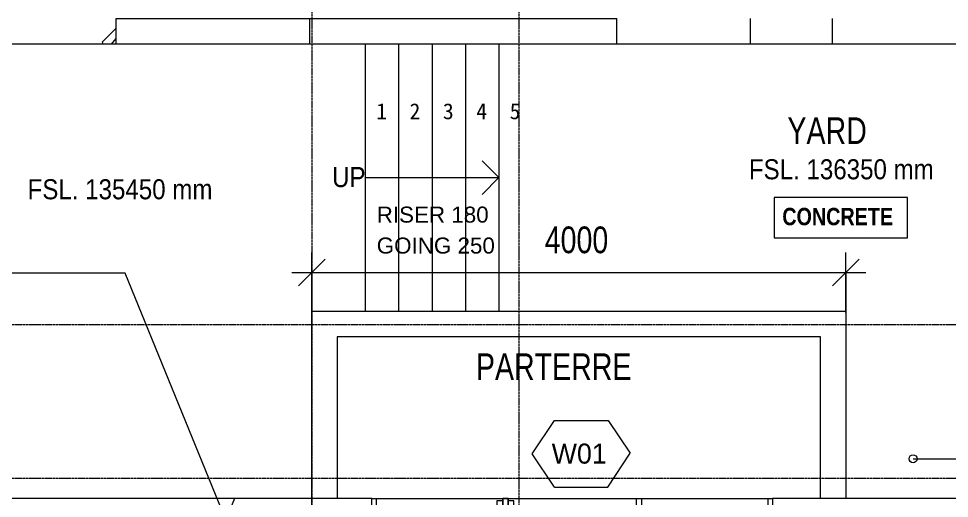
# Model space of a CAD drawing. Header units: millimetres. Extents: x -3370 to 37592, y -25802 to 13127.
# Drawn here: x 6388 to 13359, y 5308 to 8898 of the extents above; entities that cross this region are included whole.
import ezdxf

# ---------------------------------------------------------------- set-up
doc = ezdxf.new("R2010")
doc.units = ezdxf.units.MM
doc.linetypes.add('Dash - Tight', pattern=[4.5, 3, -1.5])
doc.linetypes.add('Grid Line', pattern=[22.225, 12.7, -3.175, 3.175, -3.175])
for name, color, linetype, lineweight in [('2 Hoop survey', 8, 'Continuous', 9), ('A-ANNO-DIMS', 211, 'Continuous', 9), ('A-ANNO-DIMS-100', 211, 'Continuous', 9), ('A-ANNO-NOTE', 131, 'Continuous', 9), ('A-DETL', 90, 'Continuous', 9), ('A-DETL-THIN', 151, 'Continuous', 9), ('A-GLAZ', 151, 'Continuous', 9), ('A-GLAZ-IDEN', 152, 'Continuous', 9), ('A-WALL', 113, 'Continuous', 18), ('C-BLDG-PADS', 91, 'Continuous', 9), ('G-ANNO-DIMS', 111, 'Continuous', 9), ('G-ANNO-TEXT', 231, 'Continuous', 9), ('S-GRID', 1, 'Continuous', 9), ('S-STRS', 31, 'Continuous', 9), ('S-STRS-ANNO', 31, 'Continuous', 9), ('S-STRS-IDEN', 31, 'Continuous', 25), ('默认', 18, 'Continuous', 9)]:
    doc.layers.add(name, color=color, linetype=linetype, lineweight=lineweight)
doc.styles.add('Arial', font='arial.ttf', dxfattribs={"height": 120})
doc.styles.add('Avenir', font='', dxfattribs={"width": 0.9, "height": 150})
doc.styles.add('Avenir Light', font='', dxfattribs={"height": 150})
doc.styles.add('Avenir_1', font='', dxfattribs={"width": 0.8, "height": 200})
doc.styles.add('Avenir_B_2', font='', dxfattribs={"width": 0.85, "height": 130})
doc.styles.add('宋体_1', font='', dxfattribs={"height": 119.06})
doc.styles.get('Avenir').set_extended_font_data('Avenir')
doc.styles.get('Avenir Light').set_extended_font_data('Avenir Light')
doc.styles.get('Avenir_1').set_extended_font_data('Avenir')
doc.styles.get('Avenir_B_2').set_extended_font_data('Avenir', bold=True)
doc.styles.get('宋体_1').set_extended_font_data('SimSun')
doc.dimstyles.new('OJID-2_0mm_Diagonal_Tick', dxfattribs={"dimscale": 304.8, "dimtxt": 282.499429, "dimasz": 0.656168, "dimexe": 0.492126, "dimexo": 0.0625, "dimgap": 0.164042, "dimtad": 1, "dimdsep": 46, "dimtxsty": 'Avenir_1', "dimblk1": 'OBLIQUE', "dimblk2": 'OBLIQUE', "dimsah": 1, "dimcen": 0.09, "dimdle": 0.492126, "dimazin": 3, "dimtfac": 1, "dimtdec": 4, "dimtix": 1, "dimtmove": 0, "dimatfit": 3, "dimfxl": 0.984252, "dimfxlon": 1, "dimtvp": 1, "dimtolj": 1, "dimarcsym": 2})

# ---------------------------------------------------------------- blocks, each defined once
blk = doc.blocks.new('CE fix 3 Pane with Sill _Adjustable_ - 3000_2400-2041138-Lower Ground Floor')
at = {"layer": 'A-GLAZ'}
for p, q in [((-1500, -135), (-1500, 135)), ((-1500, 135), (-1468.25, 135)), ((-1468.25, 135), (-1468.25, -135)), ((-519.05, 135), (-480.95, 135)), ((-519.05, -135), (-519.05, 135)), ((-480.95, 135), (-480.95, -135)), ((480.95, 135), (519.05, 135)), ((480.95, -135), (480.95, 135)), ((519.05, 135), (519.05, -135)), ((1468.25, 135), (1500, 135)), ((1468.25, -135), (1468.25, 135)), ((1500, 135), (1500, -135)), ((-1468.25, 0), (-519.05, 0)), ((-480.95, 0), (480.95, 0)), ((519.05, 0), (1468.25, 0)), ((-1468.25, -135), (-1500, -135)), ((-436.5, -71.5), (-563.5, -71.5)), ((-480.95, -135), (-519.05, -135)), ((436.5, -71.5), (436.5, -115.95)), ((563.5, -71.5), (436.5, -71.5)), ((436.5, -115.95), (480.95, -115.95)), ((480.95, -71.5), (480.95, -135)), ((519.05, -135), (480.95, -135)), ((480.95, -135), (519.05, -135)), ((519.05, -135), (519.05, -71.5)), ((519.05, -115.95), (563.5, -115.95)), ((563.5, -115.95), (563.5, -71.5)), ((1500, -135), (1468.25, -135))]:
    blk.add_line(p, q, dxfattribs=at)
blk = doc.blocks.new('2 Hoop survey-1260670-Lower Ground Floor')
at = {"layer": '默认', "color": 9}
blk.add_line((55513.6, 18897.3), (55549.1, 18937.9), dxfattribs=at)
at = {"layer": '默认', "color": 9, "flags": 128}
blk.add_lwpolyline([(55549.1, 19017), (55442.8, 18910.8), (55451.8, 18897.3)], dxfattribs=at)
blk = doc.blocks.new('Annotation - Tag Window- Number - Annotation - Tag Window- Number-118879-Lower Ground Floor')
at = {"layer": 'A-GLAZ-IDEN'}
for p, q in [((-2.993, 0.001), (-1.327, 2.501)), ((-1.327, 2.501), (2.682, 2.501)), ((2.682, 2.501), (4.34, 0.054)), ((-1.327, -2.499), (-2.993, 0.001)), ((2.665, -2.499), (4.34, 0.054)), ((-1.327, -2.499), (2.665, -2.499))]:
    blk.add_line(p, q, dxfattribs=at)
blk = doc.blocks.new('DIMBLOCK51-Lower Ground Floor')
at = {"layer": 'A-ANNO-DIMS-100'}
for p, q in [((8584, 6698.8), (8584, 7148.8)), ((12584, 6698.8), (12584, 7148.8)), ((8434, 6998.8), (12734, 6998.8)), ((8584, 6998.8), (8584, 6698.8)), ((12584, 6998.8), (12584, 6698.8))]:
    blk.add_line(p, q, dxfattribs=at)
at = {"layer": 'A-ANNO-DIMS-100', "lineweight": 25}
for p, q in [((8584, 6998.8), (8684, 7098.8)), ((12584, 6998.8), (12684, 7098.8)), ((8584, 6998.8), (8484, 6898.8)), ((12584, 6998.8), (12484, 6898.8))]:
    blk.add_line(p, q, dxfattribs=at)
at = {"layer": 'A-ANNO-DIMS-100', "color": 0, "insert": (10327.9, 7343), "char_height": 200, "width": 614.719, "attachment_point": 1, "line_spacing_factor": 1.129998, "style": 'Avenir_1'}
blk.add_mtext('4000', dxfattribs=at)
blk = doc.blocks.new('_Oblique')
at = {"color": 0, "linetype": 'ByBlock', "lineweight": -2}
blk.add_line((-0.5, -0.5), (0.5, 0.5), dxfattribs=at)
blk = doc.blocks.new('OJID - Material Marks - OJID - Material Marks-1690541-Lower Ground Floor')
at = {"layer": 'A-ANNO-NOTE'}
for p, q in [((10, 3), (0, 3)), ((0, 3), (0, 0)), ((10, 0), (10, 3)), ((0, 0), (10, 0))]:
    blk.add_line(p, q, dxfattribs=at)

msp = doc.modelspace()

# ---------------------------------------------------------------- linework, layer by layer
at = {"layer": 'A-DETL'}
for p, q in [((8584.04, 5308.364), (4134.04, 5308.364)), ((8584.04, -5291.636), (8584.04, 5308.364))]:
    msp.add_line(p, q, dxfattribs=at)
at = {"layer": 'A-DETL-THIN'}
msp.add_line((13086.35, 5604.52), (15014.04, 5604.52), dxfattribs=at)
msp.add_circle((13086.35, 5604.52), 30, dxfattribs=at)
at = {"layer": 'A-WALL'}
for p, q in [((7119.04, 8708.364), (7119.04, 8898.364)), ((7119.04, 8898.364), (10869.04, 8898.364)), ((8569.04, 8708.364), (8569.04, 8898.364)), ((10869.04, 8708.364), (10869.04, 8898.364)), ((11869.04, 8708.364), (11869.04, 8898.364)), ((12484.04, 8708.364), (12484.04, 8898.364)), ((10869.04, 8708.364), (7119.04, 8708.364)), ((18364.04, 8708.364), (11869.04, 8708.364)), ((8584.04, 4943.364), (8584.04, 6708.364)), ((8584.04, 6708.364), (12584.04, 6708.364)), ((12584.04, 6708.364), (12584.04, 5308.364)), ((8774.04, 6518.364), (8774.04, 5308.364)), ((12394.04, 6518.364), (8774.04, 6518.364)), ((12394.04, 5308.364), (12394.04, 6518.364)), ((9034.04, 5308.364), (8584.04, 5308.364)), ((9065.79, 5308.364), (10014.99, 5308.364)), ((10053.09, 5308.364), (11014.99, 5308.364)), ((11053.09, 5308.364), (12002.29, 5308.364)), ((16744.04, 5308.364), (12034.04, 5308.364))]:
    msp.add_line(p, q, dxfattribs=at)
at = {"layer": 'C-BLDG-PADS'}
for p, q in [((7119.04, 8708.364), (5884.04, 8708.364)), ((9984.04, 8708.364), (9984.04, 6708.364)), ((11869.04, 8708.364), (10869.04, 8708.364))]:
    msp.add_line(p, q, dxfattribs=at)
at = {"layer": 'G-ANNO-TEXT', "color": 7}
for p, q in [((7185.447, 6992.473), (5674.944, 6992.473)), ((7939.716, 5146.444), (7185.447, 6992.473)), ((7939.716, 5146.444), (8008.15, 5309.437))]:
    msp.add_line(p, q, dxfattribs=at)
at = {"layer": 'S-GRID', "linetype": 'Grid Line'}
for p, q in [((8584.04, 11106.923), (8584.04, -9321.465)), ((10134.04, 11106.923), (10134.04, -9321.465)), ((-1062.147, 6608.364), (36838.524, 6608.364)), ((-1062.147, 5458.364), (36838.524, 5458.364))]:
    msp.add_line(p, q, dxfattribs=at)
at = {"layer": 'S-STRS'}
for p, q in [((8984.04, 8708.364), (8984.04, 6708.364)), ((9234.04, 8708.364), (9234.04, 6708.364)), ((9484.04, 8708.364), (9484.04, 6708.364)), ((9734.04, 8708.364), (9734.04, 6708.364)), ((9984.04, 8708.364), (9984.04, 6708.364))]:
    msp.add_line(p, q, dxfattribs=at)
at = {"layer": 'S-STRS', "linetype": 'Dash - Tight'}
for p, q in [((8984.04, 8708.364), (8984.04, 6708.364)), ((9234.04, 8708.364), (9234.04, 6708.364)), ((9484.04, 8708.364), (9484.04, 6708.364)), ((9734.04, 8708.364), (9734.04, 6708.364))]:
    msp.add_line(p, q, dxfattribs=at)
at = {"layer": 'S-STRS-ANNO'}
for p, q in [((9984.04, 7708.364), (9859.04, 7833.364)), ((8984.04, 7708.364), (9234.04, 7708.364)), ((9234.04, 7708.364), (9484.04, 7708.364)), ((9484.04, 7708.364), (9734.04, 7708.364)), ((9734.04, 7708.364), (9984.04, 7708.364)), ((9984.04, 7708.364), (9859.04, 7583.364))]:
    msp.add_line(p, q, dxfattribs=at)

# ---------------------------------------------------------------- block references
at = {"layer": '2 Hoop survey', "color": 9}
msp.add_blockref('2 Hoop survey-1260670-Lower Ground Floor', (-48430.024, -10188.937), dxfattribs=at)
at = {"layer": 'A-ANNO-NOTE', "xscale": 100, "yscale": 100, "zscale": 100}
msp.add_blockref('OJID - Material Marks - OJID - Material Marks-1690541-Lower Ground Floor', (12045.538, 7258.931), dxfattribs=at)
at = {"layer": 'A-GLAZ', "rotation": 180}
msp.add_blockref('CE fix 3 Pane with Sill _Adjustable_ - 3000_2400-2041138-Lower Ground Floor', (10534.04, 5173.364), dxfattribs=at)
at = {"layer": 'A-GLAZ-IDEN', "xscale": 99.99999999999993, "yscale": 99.99999999999993, "zscale": 99.99999999999993}
msp.add_blockref('Annotation - Tag Window- Number - Annotation - Tag Window- Number-118879-Lower Ground Floor', (10534.04, 5641.364), dxfattribs=at)

# ---------------------------------------------------------------- texts
at = {"layer": 'A-ANNO-NOTE', "insert": (12107.414, 7482.294), "char_height": 130, "width": 1056.22328, "attachment_point": 1, "style": 'Avenir_B_2'}
msp.add_mtext('CONCRETE', dxfattribs=at)
at = {"layer": 'A-GLAZ-IDEN', "insert": (10380.117, 5718.242), "char_height": 150, "width": 513.08, "attachment_point": 1, "style": 'Avenir Light'}
msp.add_mtext('W01', dxfattribs=at)
at = {"layer": 'G-ANNO-DIMS', "char_height": 150, "width": 1685.65883, "attachment_point": 1, "line_spacing_factor": 1.129998, "style": 'Avenir'}
for s, insert in [('FSL. 136350 mm', (11856.779, 7846.086)), ('FSL. 135450 mm', (6455.01, 7696.443))]:
    msp.add_mtext(s, dxfattribs=dict(at, insert=insert))
at = {"layer": 'G-ANNO-TEXT', "color": 7, "attachment_point": 1}
for s, insert, char_height, width, style in [('YARD', (12145.657, 8159.729), 200, 731.139, 'Avenir_1'), ('RISER 180', (9069.674, 7491.796), 120, 1010.12625, 'Arial'), ('GOING 250', (9069.674, 7260.285), 120, 1010.12625, 'Arial'), ('PARTERRE', (9812.723, 6393.371), 200, 1353.2485, 'Avenir_1')]:
    msp.add_mtext(s, dxfattribs=dict(at, insert=insert, char_height=char_height, width=width, style=style))
at = {"layer": 'S-STRS-ANNO', "char_height": 119.06, "width": 104.50362, "attachment_point": 1, "line_spacing_factor": 0.877739, "style": '宋体_1'}
for s, insert in [('\\f宋体|b0|i0|c134|p2|;1', (9065.496, 8264.721)), ('\\f宋体|b0|i0|c134|p2|;2', (9315.496, 8264.721)), ('\\f宋体|b0|i0|c134|p2|;3', (9565.496, 8264.721)), ('\\f宋体|b0|i0|c134|p2|;4', (9815.496, 8264.721)), ('\\f宋体|b0|i0|c134|p2|;5', (10065.496, 8264.721))]:
    msp.add_mtext(s, dxfattribs=dict(at, insert=insert))
at = {"layer": 'S-STRS-IDEN', "lineweight": 9, "insert": (8735.44, 7787.739), "char_height": 150, "width": 298.3194, "attachment_point": 1, "line_spacing_factor": 1.129998, "style": 'Avenir'}
msp.add_mtext('UP', dxfattribs=at)

# ---------------------------------------------------------------- dimensions: what is measured, and where the dimension line sits
at = {"layer": 'A-ANNO-DIMS'}
dim = msp.add_linear_dim(base=(12584.04, 6998.839), p1=(8584.04, 6698.839), p2=(12584.04, 6698.839), dimstyle='OJID-2_0mm_Diagonal_Tick', override={"dimfxl": 4000}, dxfattribs=at)
dim.commit()
dim.dimension.update_dxf_attribs({"geometry": 'DIMBLOCK51-Lower Ground Floor', "text_midpoint": (10584.04, 7152.228)})

doc.saveas('drawing.dxf')
